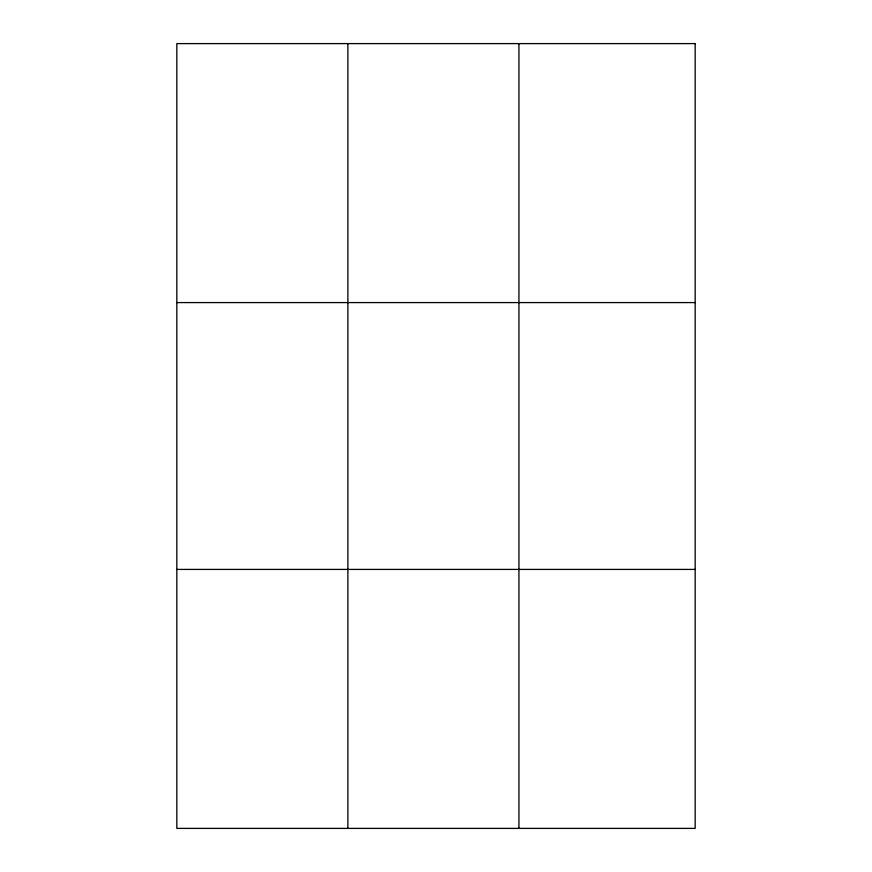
<?xml version="1.0" encoding="UTF-8"?>
<svg xmlns="http://www.w3.org/2000/svg" width="872" height="872" viewBox="0 0 872 872"><rect width="100%" height="100%" fill="white"/><g stroke="black" fill="none" stroke-linecap="round" stroke-linejoin="round"><path stroke-width="1.31" d="M347.884 828.4L347.884 43.6M518.938 828.4L518.938 43.6M176.831 302.584L695.169 302.584M176.831 569.416L695.169 569.416M695.169 43.6L695.169 828.4L176.831 828.4L176.831 43.6L695.169 43.6"/></g></svg>
